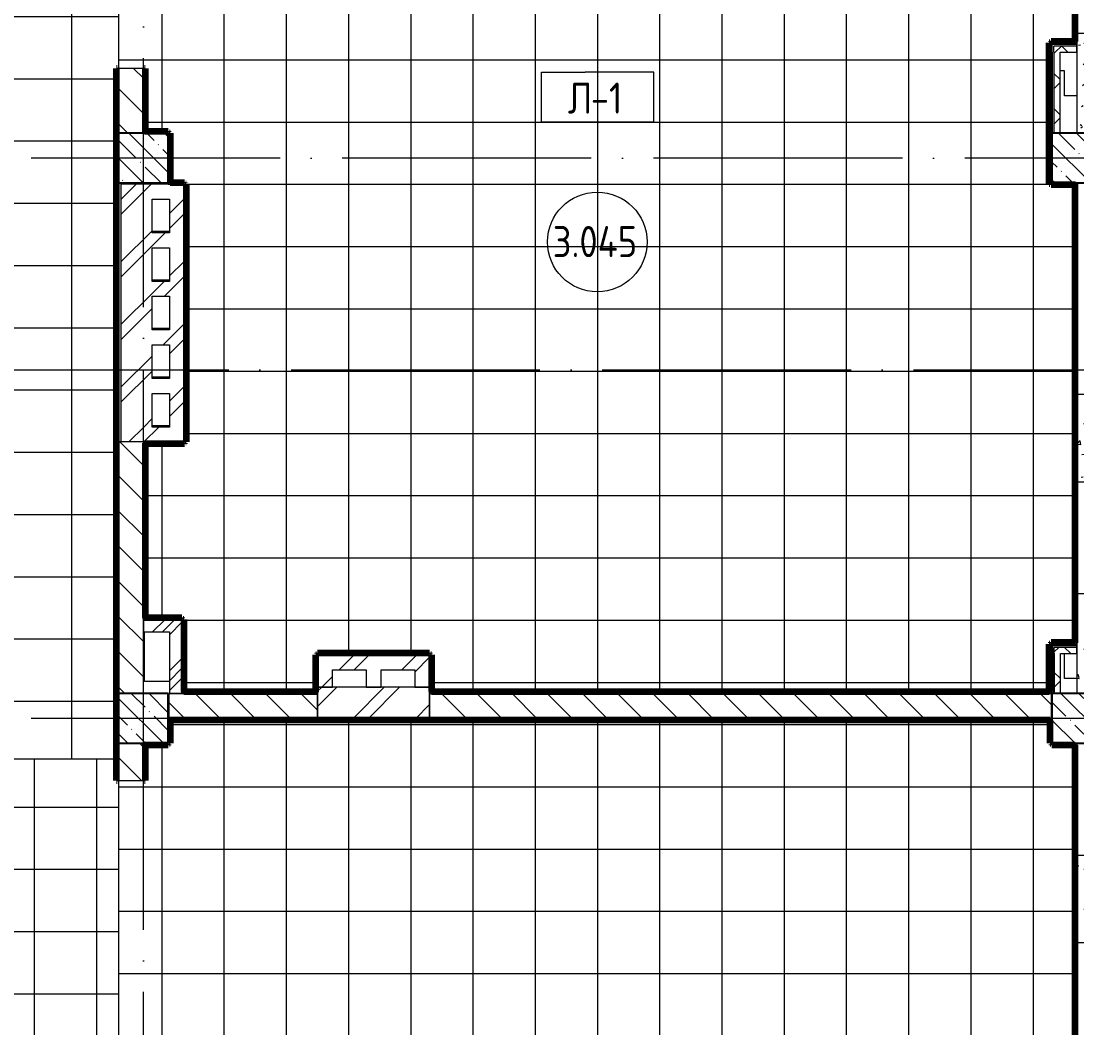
# Model space of a CAD drawing. Header units: millimetres. Extents: x 97 to 215964, y -4577 to 60645.
# Drawn here: x 203066 to 211548, y 10639 to 18725 of the extents above; entities that cross this region are included whole.
import ezdxf

# ---------------------------------------------------------------- set-up
doc = ezdxf.new("R2010")
doc.units = ezdxf.units.MM
doc.linetypes.add('ADSK_Линия сетки', pattern=[2500, 2000, -250, 0, -250])
for name, color, linetype, lineweight in [('A-AREA-____-IDEN', 2, 'Continuous', 20), ('A-FLOR-____-IDEN', 11, 'Continuous', 20), ('A-FLOR-____-OTLN', 192, 'Continuous', 9), ('A-FLOR-____-PATT', 8, 'Continuous', 9), ('A-WALL-____-MCUT', 113, 'Continuous', 9), ('A-WALL-____-PATT', 111, 'Continuous', 9), ('A-WALL-FNSH-MCUT', 113, 'Continuous', 9), ('I-WALL-____-OTLN', 2, 'Continuous', 9), ('S-COLS-____-MCUT', 52, 'Continuous', 9), ('S-COLS-____-OTLN', 52, 'Continuous', 9), ('S-GRID-____-OTLN', 1, 'Continuous', 9)]:
    doc.layers.add(name, color=color, linetype=linetype, lineweight=lineweight)
doc.styles.add('GOST Common', font='GOST_Common.ttf', dxfattribs={"width": 0.9, "height": 250})
pattern_1 = [(135, (0, 0), (-141.42136, -141.42136), [])]
pattern_2 = [(45, (0, 0), (-251.4472, 251.4472), []), (45, (0, 381), (-251.4472, 251.4472), [])]
pattern_3 = [(45, (0, 0), (-224.5064, 224.5064), []), (45, (79.38, 0), (0, 449.0128), []), (45, (-79.38, 0), (0, 449.0128), [])]
pattern_4 = [(50, (0, 0), (364.36793, -31.8783), [38.1, -419.1]), (355, (0, 0), (-70.48585, 382.1133), [30.48, -335.28]), (100.451, (30.36, -2.66), (293.885, 350.2334), [32.38, -356.18]), (46.184, (0, 101.6), (542.1585, -84.0858), [57.15, -628.65]), (96.636, (45.2, 94.6), (474.8049, 494.8554), [48.57, -534.27]), (351.184, (0, 101.6), (474.8102, 494.85), [45.72, -502.92]), (21, (50.8, 76.2), (303.22847, -204.53046), [38.1, -419.1]), (326, (50.8, 76.2), (123.6039, 368.376), [30.48, -335.28]), (71.451, (76.07, 59.16), (426.8341, 163.8427), [32.38, -356.18]), (37.5, (0, 0), (6.17665, 169.11015), [16.764, -314.452, 16.764, -323.596, -336.55]), (37.5, (0, 0), (6.17665, 169.11015), [-671.576, 16.764, -319.786]), (7.5, (0, 0), (133.63888, 200.3615), [16.764, -177.292, 16.764, -306.832, -128.27]), (7.5, (0, 0), (133.63888, 200.3615), [-517.652, 16.764, -111.506]), (327.5, (-113.28, 0), (271.18182, -11.45836), [16.764, -110.236, 16.764, -379.476, -525.78]), (327.5, (-113.28, 0), (271.18182, -11.45836), [-523.24, 16.764, -509.016]), (317.5, (-164.08, 0), (296.2585, 50.85285), [16.764, -148.336, 16.764, -246.38, -373.38]), (317.5, (-164.08, 0), (296.2585, 50.85285), [-428.244, 16.764, -356.616])]
pattern_5 = [(45, (0, 0), (-141.42136, 141.42136), []), (135, (0, 0), (-141.42136, -141.42136), [])]

# ---------------------------------------------------------------- blocks, each defined once
blk = doc.blocks.new('BSC_Колонна _Прямоугольная - 400x400-V94-О_АИ_ПП_8_400_Целиком')
at = {"layer": 'S-COLS-____-OTLN', "lineweight": 5}
h = blk.add_hatch(dxfattribs=at)
h.set_pattern_fill('FP_104', color=256, style=0, pattern_type=2)
h.set_pattern_definition([(135, (-145249.98, -17625), (-142.56192, -142.56192), []), (135, (-145107.42, -17625), (-142.56192, -142.56192), [252.016, -50.403, 3.353, -47.05])])
h.paths.add_polyline_path([(200, -200), (200, 200), (-200, 200), (-200, -200), (127.9, -200)])
at = {"layer": 'S-COLS-____-MCUT', "color": 130, "lineweight": 25}
for p, q in [((200, 200), (-200, 200)), ((-200, 200), (-200, -200)), ((200, -200), (200, 200)), ((-200, -200), (200, -200))]:
    blk.add_line(p, q, dxfattribs=at)
blk = doc.blocks.new('BSC_Колонна _Прямоугольная - 400x400-V95-О_АИ_ПП_8_400_Целиком')
at = {"layer": 'S-COLS-____-OTLN', "lineweight": 5}
h = blk.add_hatch(dxfattribs=at)
h.set_pattern_fill('FP_105', color=256, style=0, pattern_type=2)
h.set_pattern_definition([(135, (-152749.98, -17625), (-142.56192, -142.56192), []), (135, (-152607.42, -17625), (-142.56192, -142.56192), [252.016, -50.403, 3.353, -47.05])])
h.paths.add_polyline_path([(200, -200), (200, 200), (-200, 200), (-200, -200), (174.5, -200)])
at = {"layer": 'S-COLS-____-MCUT', "color": 130, "lineweight": 25}
for p, q in [((200, 200), (-200, 200)), ((-200, 200), (-200, -200)), ((200, -200), (200, 200)), ((-200, -200), (200, -200))]:
    blk.add_line(p, q, dxfattribs=at)
blk = doc.blocks.new('BSC_Колонна _Прямоугольная - 400x400-V96-О_АИ_ПП_8_400_Целиком')
at = {"layer": 'S-COLS-____-OTLN', "lineweight": 5}
h = blk.add_hatch(dxfattribs=at)
h.set_pattern_fill('FP_106', color=256, style=0, pattern_type=2)
h.set_pattern_definition([(135, (-145249.98, -13125), (-142.56192, -142.56192), []), (135, (-145107.42, -13125), (-142.56192, -142.56192), [252.016, -50.403, 3.353, -47.05])])
h.paths.add_polyline_path([(-200, -200), (200, -200), (200, 200), (-200, 200)])
at = {"layer": 'S-COLS-____-MCUT', "color": 130, "lineweight": 25}
for p, q in [((200, 200), (-200, 200)), ((-200, 200), (-200, -200)), ((200, -200), (200, 200)), ((-200, -200), (200, -200))]:
    blk.add_line(p, q, dxfattribs=at)
blk = doc.blocks.new('BSC_Колонна _Прямоугольная - 400x400-V97-О_АИ_ПП_8_400_Целиком')
at = {"layer": 'S-COLS-____-OTLN', "lineweight": 5}
h = blk.add_hatch(dxfattribs=at)
h.set_pattern_fill('FP_107', color=256, style=0, pattern_type=2)
h.set_pattern_definition([(135, (-152749.98, -13125), (-142.56192, -142.56192), []), (135, (-152607.42, -13125), (-142.56192, -142.56192), [252.016, -50.403, 3.353, -47.05])])
h.paths.add_polyline_path([(-200, -200), (200, -200), (200, 200), (-200, 200), (-200, 189.8)])
at = {"layer": 'S-COLS-____-MCUT', "color": 130, "lineweight": 25}
for p, q in [((200, 200), (-200, 200)), ((-200, 200), (-200, -200)), ((200, -200), (200, 200)), ((-200, -200), (200, -200))]:
    blk.add_line(p, q, dxfattribs=at)
blk = doc.blocks.new('0083_СОШ675_АР_R22_rvt-1-О_АИ_ПП_8_400_Целиком')
at = {"layer": 'A-WALL-____-PATT', "lineweight": 5}
h = blk.add_hatch(dxfattribs=at)
h.set_pattern_fill('FP_10', color=10, style=0, pattern_type=2)
h.set_pattern_definition(pattern_1)
h.paths.add_polyline_path([(145250, 17825), (145250, 18345), (145050, 18345), (145050, 17825)])
h.paths.add_polyline_path([(145050, 20845), (145250, 20845), (145250, 20990), (145050, 20990)])
h = blk.add_hatch(dxfattribs=at)
h.set_pattern_fill('FP_69', color=10, style=0, pattern_type=2)
h.set_pattern_definition(pattern_4)
h.paths.add_polyline_path([(152950, 17825), (152950, 18625), (152750, 18625), (152750, 17825), (152950, 17825)])
h = blk.add_hatch(dxfattribs=at)
h.set_pattern_fill('FP_17', color=252, style=0, pattern_type=2)
h.set_pattern_definition(pattern_5)
h.paths.add_polyline_path([(152565, 18475), (152750, 18475), (152750, 18525), (152565, 18525)])
h = blk.add_hatch(dxfattribs=at)
h.set_pattern_fill('FP_17', color=252, style=0, pattern_type=2)
h.set_pattern_definition(pattern_5)
h.paths.add_polyline_path([(152565, 17825), (152615, 17825), (152615, 18475), (152565, 18475), (152565, 18200)])
h = blk.add_hatch(dxfattribs=at)
h.set_pattern_fill('FP_7', color=10, style=0, pattern_type=2)
h.set_pattern_definition(pattern_2)
h.paths.add_polyline_path([(145460, 17295), (145460, 17415), (145070, 17415), (145070, 17295), (145377.9, 17295)])
h = blk.add_hatch(dxfattribs=at)
h.set_pattern_fill('FP_7', color=10, style=0, pattern_type=2)
h.set_pattern_definition(pattern_2)
h.paths.add_polyline_path([(145460, 15345), (145580, 15345), (145580, 17415), (145460, 17415), (145460, 15465)])
h = blk.add_hatch(dxfattribs=at)
h.set_pattern_fill('FP_7', color=10, style=0, pattern_type=2)
h.set_pattern_definition(pattern_2)
h.paths.add_polyline_path([(145070, 15465), (145320, 15465), (145320, 17295), (145070, 17295), (145070, 15757.4)])
h = blk.add_hatch(dxfattribs=at)
h.set_pattern_fill('FP_7', color=10, style=0, pattern_type=2)
h.set_pattern_definition(pattern_2)
h.paths.add_polyline_path([(145460, 16905), (145460, 17025), (145320, 17025), (145320, 16905), (145377.9, 16905)])
h = blk.add_hatch(dxfattribs=at)
h.set_pattern_fill('FP_7', color=10, style=0, pattern_type=2)
h.set_pattern_definition(pattern_2)
h.paths.add_polyline_path([(145460, 16515), (145460, 16635), (145320, 16635), (145320, 16515), (145377.9, 16515)])
h = blk.add_hatch(dxfattribs=at)
h.set_pattern_fill('FP_7', color=10, style=0, pattern_type=2)
h.set_pattern_definition(pattern_2)
h.paths.add_polyline_path([(145460, 16125), (145460, 16245), (145320, 16245), (145320, 16125), (145377.9, 16125)])
h = blk.add_hatch(dxfattribs=at)
h.set_pattern_fill('FP_69', color=10, style=0, pattern_type=2)
h.set_pattern_definition(pattern_4)
h.paths.add_polyline_path([(152750, 13325), (152950, 13325), (152950, 14125), (152750, 14125), (152750, 13803.3)])
h.paths.add_polyline_path([(152950, 15025), (152950, 15725), (152750, 15725), (152750, 15025), (152924.5, 15025)])
h = blk.add_hatch(dxfattribs=at)
h.set_pattern_fill('FP_7', color=10, style=0, pattern_type=2)
h.set_pattern_definition(pattern_2)
h.paths.add_polyline_path([(145460, 15345), (145460, 15465), (145070, 15465), (145070, 15345), (145377.9, 15345)])
h = blk.add_hatch(dxfattribs=at)
h.set_pattern_fill('FP_10', color=10, style=0, pattern_type=2)
h.set_pattern_definition(pattern_1)
h.paths.add_polyline_path([(145250, 13325), (145250, 15345), (145050, 15345), (145050, 13325)])
h = blk.add_hatch(dxfattribs=at)
h.set_pattern_fill('FP_11', color=10, style=0, pattern_type=2)
h.set_pattern_definition(pattern_3)
h.paths.add_polyline_path([(145460, 13820), (145460, 13920), (145250, 13920), (145250, 13820), (145377.9, 13820)])
h = blk.add_hatch(dxfattribs=at)
h.set_pattern_fill('FP_11', color=10, style=0, pattern_type=2)
h.set_pattern_definition(pattern_3)
h.paths.add_polyline_path([(145460, 13325), (145560, 13325), (145560, 13920), (145460, 13920), (145460, 13803.3)])
h = blk.add_hatch(dxfattribs=at)
h.set_pattern_fill('FP_17', color=252, style=0, pattern_type=2)
h.set_pattern_definition(pattern_5)
h.paths.add_polyline_path([(152618, 13645), (152750, 13645), (152750, 13695), (152568, 13695), (152568, 13645), (152610, 13645)])
h = blk.add_hatch(dxfattribs=at)
h.set_pattern_fill('FP_7', color=10, style=0, pattern_type=2)
h.set_pattern_definition(pattern_2)
h.paths.add_polyline_path([(146770, 13375.1), (146770, 13635.1), (146650, 13635.1), (146650, 13375.1)])
h = blk.add_hatch(dxfattribs=at)
h.set_pattern_fill('FP_7', color=10, style=0, pattern_type=2)
h.set_pattern_definition(pattern_2)
h.paths.add_polyline_path([(146950.1, 13515.1), (147430, 13515.1), (147430, 13635.1), (146770, 13635.1), (146770, 13515.1)])
h = blk.add_hatch(dxfattribs=at)
h.set_pattern_fill('FP_7', color=10, style=0, pattern_type=2)
h.set_pattern_definition(pattern_2)
h.paths.add_polyline_path([(147550, 13375.1), (147550, 13635.1), (147430, 13635.1), (147430, 13375.1)])
h = blk.add_hatch(dxfattribs=at)
h.set_pattern_fill('FP_17', color=252, style=0, pattern_type=2)
h.set_pattern_definition(pattern_5)
h.paths.add_polyline_path([(152618, 13325), (152618, 13645), (152568, 13645), (152568, 13325), (152610, 13325)])
h = blk.add_hatch(dxfattribs=at)
h.set_pattern_fill('FP_7', color=10, style=0, pattern_type=2)
h.set_pattern_definition(pattern_2)
h.paths.add_polyline_path([(147160, 13375.1), (147160, 13515.1), (147040, 13515.1), (147040, 13375.1)])
h = blk.add_hatch(dxfattribs=at)
h.set_pattern_fill('FP_10', color=10, style=0, pattern_type=2)
h.set_pattern_definition(pattern_1)
h.paths.add_polyline_path([(146650, 13125), (146650, 13325), (145455, 13325), (145455, 13125), (146635.7, 13125)])
h = blk.add_hatch(dxfattribs=at)
h.set_pattern_fill('FP_7', color=10, style=0, pattern_type=2)
h.set_pattern_definition(pattern_2)
h.paths.add_polyline_path([(147550, 13125.1), (147550, 13375.1), (146650, 13375.1), (146650, 13125.1), (147264.6, 13125.1)])
h = blk.add_hatch(dxfattribs=at)
h.set_pattern_fill('FP_10', color=10, style=0, pattern_type=2)
h.set_pattern_definition(pattern_1)
h.paths.add_polyline_path([(151666.7, 13125), (152545, 13125), (152545, 13325), (147550, 13325), (147550, 13125), (150409, 13125)])
h = blk.add_hatch(dxfattribs=at)
h.set_pattern_fill('FP_10', color=10, style=0, pattern_type=2)
h.set_pattern_definition(pattern_1)
h.paths.add_polyline_path([(145250, 8825), (145250, 10125), (145050, 10125), (145050, 8825)])
h.paths.add_polyline_path([(145250, 12625), (145250, 12925), (145050, 12925), (145050, 12625)])
h = blk.add_hatch(dxfattribs=at)
h.set_pattern_fill('FP_69', color=10, style=0, pattern_type=2)
h.set_pattern_definition(pattern_4)
h.paths.add_polyline_path([(152924.5, 8825), (152950, 8825), (152950, 9625), (152750, 9625), (152750, 8825)])
h.paths.add_polyline_path([(152924.5, 11325), (152950, 11325), (152950, 12025), (152750, 12025), (152750, 11325)])
at = {"layer": 'A-FLOR-____-OTLN', "color": 90}
for p, q in [((152650, 18325.4), (152615, 18325.4)), ((152650, 18125.4), (152650, 18325.4)), ((152750, 18125.4), (152650, 18125.4)), ((145460, 17035), (145320, 17035)), ((145460, 16645), (145320, 16645)), ((145460, 16255), (145320, 16255)), ((145460, 15865), (145320, 15865)), ((145460, 15475), (145320, 15475)), ((145260, 13420), (145260, 13820)), ((152650, 13445), (152650, 13645)), ((147160, 13515), (147430, 13515)), ((145460, 13420), (145260, 13420)), ((152750, 13445), (152650, 13445))]:
    blk.add_line(p, q, dxfattribs=at)
at = {"layer": 'A-WALL-____-MCUT', "color": 50, "lineweight": 13}
for p, q in [((152750, 18625), (152750, 17825)), ((152950, 18625), (152750, 18625)), ((152565, 18475), (152565, 18525)), ((152750, 18525), (152565, 18525)), ((152750, 18475), (152750, 18525)), ((152565, 18475), (152565, 17825)), ((152615, 17825), (152615, 18475)), ((152615, 18475), (152750, 18475)), ((145050, 18345), (145050, 17825)), ((145250, 18345), (145050, 18345)), ((145250, 17825), (145250, 18345)), ((145460, 17415), (145070, 17415)), ((145070, 17415), (145070, 17295)), ((145580, 17415), (145460, 17415)), ((145580, 15345), (145580, 17415)), ((145070, 17295), (145070, 15465)), ((145320, 17295), (145460, 17295)), ((145320, 17025), (145320, 17295)), ((145460, 17295), (145460, 17025)), ((145460, 17025), (145320, 17025)), ((145320, 16905), (145460, 16905)), ((145320, 16635), (145320, 16905)), ((145460, 16905), (145460, 16635)), ((145460, 16635), (145320, 16635)), ((145320, 16515), (145460, 16515)), ((145320, 16245), (145320, 16515)), ((145460, 16515), (145460, 16245)), ((145460, 16245), (145320, 16245)), ((145320, 16125), (145460, 16125)), ((145320, 15855), (145320, 16125)), ((145460, 16125), (145460, 15855)), ((145460, 15855), (145320, 15855)), ((145320, 15735), (145460, 15735)), ((145320, 15465), (145320, 15735)), ((145460, 15735), (145460, 15465)), ((152750, 15725), (152750, 15025)), ((152950, 15725), (152750, 15725)), ((145070, 15465), (145070, 15345)), ((145460, 15465), (145320, 15465)), ((145050, 15345), (145050, 13325)), ((145070, 15345), (145050, 15345)), ((145250, 15345), (145460, 15345)), ((145250, 13325), (145250, 15345)), ((145460, 15345), (145580, 15345)), ((152750, 15025), (152950, 15025)), ((152750, 14125), (152750, 13325)), ((152950, 14125), (152750, 14125)), ((145460, 13920), (145250, 13920)), ((145250, 13920), (145250, 13820)), ((145560, 13920), (145460, 13920)), ((145560, 13325), (145560, 13920)), ((145250, 13820), (145460, 13820)), ((145460, 13820), (145460, 13325)), ((152568, 13645), (152568, 13695)), ((152750, 13695), (152568, 13695)), ((152750, 13645), (152750, 13695)), ((146770, 13635.1), (146650, 13635.1)), ((146650, 13635.1), (146650, 13375.1)), ((147430, 13635.1), (146770, 13635.1)), ((147550, 13635.1), (147430, 13635.1)), ((147550, 13375.1), (147550, 13635.1)), ((152568, 13645), (152568, 13325)), ((152618, 13325), (152618, 13645)), ((152618, 13645), (152750, 13645)), ((146770, 13375.1), (146770, 13515.1)), ((146770, 13515.1), (147040, 13515.1)), ((147040, 13515.1), (147040, 13375.1)), ((147160, 13515.1), (147430, 13515.1)), ((147160, 13375.1), (147160, 13515.1)), ((147430, 13515.1), (147430, 13375.1)), ((146650, 13325), (145455, 13325)), ((145455, 13325), (145455, 13125)), ((145460, 13325), (145560, 13325)), ((146650, 13375.1), (146770, 13375.1)), ((147550, 13375.1), (146650, 13375.1)), ((146650, 13375.1), (146650, 13325)), ((147040, 13375.1), (147160, 13375.1)), ((147430, 13375.1), (147550, 13375.1)), ((147550, 13325), (147550, 13375.1)), ((152545, 13325), (147550, 13325)), ((152545, 13125), (152545, 13325)), ((145455, 13125), (146650, 13125)), ((146650, 13125.1), (147550, 13125.1)), ((147550, 13125), (152545, 13125)), ((145050, 12925), (145050, 12625)), ((145250, 12625), (145250, 12925)), ((145050, 12625), (145250, 12625)), ((152750, 12025), (152750, 11325)), ((152950, 12025), (152750, 12025)), ((152750, 11325), (152950, 11325))]:
    blk.add_line(p, q, dxfattribs=at)
at = {"layer": 'A-WALL-____-MCUT', "color": 10, "lineweight": 5}
for p, q in [((152552.5, 18525), (152552.5, 18537.5)), ((152750, 18537.5), (152552.5, 18537.5)), ((152552.5, 18475), (152552.5, 18525)), ((152552.5, 18475), (152552.5, 17825)), ((145250, 15345), (145070, 15345)), ((152555.5, 13695), (152555.5, 13707.5)), ((152750, 13707.5), (152555.5, 13707.5)), ((152555.5, 13645), (152555.5, 13695)), ((152555.5, 13645), (152555.5, 13325)), ((146650, 13325), (146650, 13125.1)), ((146650, 13125), (146650, 13325)), ((147550, 13325), (147550, 13125)), ((147550, 13125.1), (147550, 13325))]:
    blk.add_line(p, q, dxfattribs=at)
at = {"layer": 'A-WALL-FNSH-MCUT', "color": 90}
for p, q in [((152750, 18550), (152540, 18550)), ((152540, 18550), (152540, 18537.5)), ((152540, 18537.5), (152540, 18525)), ((152540, 18525), (152540, 18475)), ((152750, 18537.5), (152750, 18550)), ((152750, 18525), (152750, 18537.5)), ((152540, 18475), (152540, 17825)), ((152540, 17825), (152550, 17825)), ((152750, 13720), (152543, 13720)), ((152543, 13720), (152543, 13707.5)), ((152543, 13707.5), (152543, 13695)), ((152543, 13695), (152543, 13645)), ((152750, 13707.5), (152750, 13720)), ((152750, 13695), (152750, 13707.5)), ((152543, 13645), (152543, 13325)), ((152543, 13325), (152550, 13325))]:
    blk.add_line(p, q, dxfattribs=at)
at = {"layer": 'I-WALL-____-OTLN', "color": 90}
for p, q in [((152750, 18625), (152750, 21925)), ((152750, 17415), (152750, 17425)), ((152750, 15725), (152750, 17415)), ((152750, 14125), (152750, 15025)), ((152750, 12025), (152750, 12925)), ((152750, 9625), (152750, 11325))]:
    blk.add_line(p, q, dxfattribs=at)
at = {"layer": 'S-COLS-____-OTLN', "color": 90, "lineweight": 9}
for name, p in [('BSC_Колонна _Прямоугольная - 400x400-V94-О_АИ_ПП_8_400_Целиком', (145250, 17625)), ('BSC_Колонна _Прямоугольная - 400x400-V95-О_АИ_ПП_8_400_Целиком', (152750, 17625)), ('BSC_Колонна _Прямоугольная - 400x400-V96-О_АИ_ПП_8_400_Целиком', (145250, 13125)), ('BSC_Колонна _Прямоугольная - 400x400-V97-О_АИ_ПП_8_400_Целиком', (152750, 13125))]:
    blk.add_blockref(name, p, dxfattribs=at)
blk = doc.blocks.new('ADSK_Марка_Перекрытие - Типоразмер_ADSK_Марка-158127-О_АИ_ПП_8_400_Целиком')
at = {"layer": 'A-FLOR-____-IDEN'}
for p, q in [((-4.5, 4), (-1, 4)), ((-4.5, 0), (-4.5, 4)), ((4.5, 4), (-1, 4)), ((4.5, 0), (4.5, 4)), ((4.5, 0), (-4.5, 0)), ((-4.5, 0), (4, 0))]:
    blk.add_line(p, q, dxfattribs=at)
blk = doc.blocks.new('ADSK_Марка_Помещение_ОдноЗначение - Номер-159740-О_АИ_ПП_8_400_Целиком')
at = {"layer": 'A-AREA-____-IDEN'}
blk.add_circle((0, 0), 4, dxfattribs=at)

msp = doc.modelspace()

# ---------------------------------------------------------------- hatches: boundary and pattern name
at = {"layer": 'A-FLOR-____-PATT'}
h = msp.add_hatch(dxfattribs=at)
h.set_pattern_fill('FP_206', color=256, style=0, pattern_type=2)
h.set_pattern_definition([(270, (201472.87, 27262.5), (500, 3e-14), []), (0, (201472.87, 27262.5), (0, 500), [])])
h.paths.add_polyline_path([(203832.865903, 12800.000586), (203832.865903, 18345), (203847.865903, 18345), (203847.865903, 20845), (203832.865903, 20845), (203832.865903, 27299.999414), (203847.865903, 27299.999414), (203847.700658, 29799.999414), (203832.865903, 29799.999414), (203832.865903, 36649.999414), (203847.865903, 36649.999414), (203847.865903, 39149.999414), (203832.865903, 39149.999414), (203832.865903, 42694.998706), (203847.865903, 42694.998706), (203847.865903, 43944.998706), (203832.865903, 43944.998706), (203832.865903, 45324.968424), (199262.887824, 45324.968424), (199262.887824, 39459.99902), (199247.865903, 39459.99902), (199247.887824, 38359.99902), (199262.887824, 38359.99902), (199262.887824, 37555.15091), (199257.887824, 37555.15091), (199257.887824, 37545.151496), (199247.887824, 37545.151496), (199247.865903, 37540.151496), (198019.022324, 37540.151496), (198019.022324, 37535.151496), (197516.753324, 37535.151496), (197516.753324, 37540.151496), (195512.887824, 37540.151496), (195512.887824, 33539.968424), (199247.887824, 33539.968424), (199247.887824, 33534.968424), (199257.887824, 33534.968424), (199257.887824, 33524.968424), (199262.887824, 33524.967838), (199262.887824, 32015.000398), (199047.865903, 32015.000398), (199047.887824, 30515.000398), (199262.887824, 30513.97172), (199262.887824, 28124.296143), (199257.887824, 28124.296143), (199257.887824, 28114.296143), (199247.887824, 28114.296143), (199247.865903, 28109.296143), (195687.865903, 28109.296143), (195687.865903, 27787.500586), (195682.865903, 27787.500586), (195682.865903, 27777.500586), (195672.865903, 27777.500586), (195672.399768, 27772.500586), (195562.888824, 27772.500586), (195562.888824, 27787.5), (195497.866903, 27787.5), (195497.887824, 25674.999986), (195512.888824, 25674.999986), (195512.888824, 25640.000161), (199257.887824, 25640.000161), (199257.887824, 25625.000161), (199262.887824, 25624.986828), (199262.887824, 24992.999575), (199247.865903, 24992.999575), (199247.887824, 23892.999575), (199262.887824, 23892.999575), (199262.887824, 23215.119334), (199247.865903, 23215.119334), (199247.865903, 23154.166194), (199047.865903, 23154.166194), (199047.865903, 22229.166194), (199247.865903, 22229.166194), (199247.887824, 22115.119334), (199262.887824, 22115.119334), (199262.887824, 21113.999393), (199247.865903, 21113.999393), (199247.887824, 20013.999393), (199262.887824, 20013.999393), (199262.887824, 18423.996862), (199247.865903, 18423.996862), (199247.887824, 17323.996862), (199262.887824, 17323.996862), (199262.887824, 13477.20297), (199267.887824, 13477.20297), (199267.887824, 12974.93397), (199262.887824, 12974.93397), (199262.887824, 12800.000586), (201660.280486, 12800.000586)])
h.paths.add_polyline_path([(195497.865903, 36525), (195497.887824, 36525), (195497.865903, 36925)])
h = msp.add_hatch(dxfattribs=at)
h.set_pattern_fill('FP_192', color=256, style=0, pattern_type=2)
h.set_pattern_definition([(0, (207697.87, 17913.87), (0, 500), []), (90, (207697.87, 17913.87), (-500, 3e-14), [])])
h.paths.add_polyline_path([(209206.839678, 13340.004543), (211325.887824, 13340.004543), (211325.887824, 13720.73942), (211330.887824, 13720.73942), (211330.887824, 13730.73942), (211340.887824, 13730.73942), (211340.887824, 13735.73942), (211532.887824, 13735.73942), (211532.887824, 17409.996629), (211340.887824, 17409.996629), (211340.887824, 17419.996629), (211325.887824, 17419.996629), (211325.887824, 18550.000586), (211330.887824, 18550.000586), (211330.887824, 18560.000586), (211340.887824, 18560.000586), (211340.887824, 18565.000586), (211532.865903, 18565.000586), (211532.865903, 21910), (211340.887824, 21910), (211340.887824, 21915), (211330.887824, 21915), (211330.887824, 21925), (211325.887824, 21925), (211325.865903, 22427.72999), (204137.887824, 22427.72999), (204137.887824, 22467.72999), (211325.865903, 22467.72999), (211325.865903, 22502.72999), (204062.700658, 22502.72999), (204062.700658, 22340.000586), (204377.865903, 22340.000586), (204377.865903, 22335.000586), (204387.865903, 22335.000586), (204387.865903, 22325.000586), (204392.865903, 22324.13791), (204392.865903, 20990), (204387.865903, 20990), (204387.865903, 20980), (204377.865903, 20980), (204377.227867, 20975), (204062.865903, 20975), (204062.865903, 20845), (203847.865903, 20845), (203847.887824, 18345), (204062.865903, 18345), (204062.865903, 17840.000586), (204247.865903, 17840.000586), (204248.254748, 17835.000586), (204257.865903, 17835.000586), (204257.865903, 17825.000586), (204262.865903, 17825.000586), (204262.865903, 17430.001172), (204377.887824, 17430.001172), (204377.887824, 17425.001172), (204387.887824, 17425.001172), (204387.887824, 17415.001172), (204392.887824, 17415), (204392.887824, 15344.997215), (204387.887824, 15344.997215), (204387.869322, 15334.997215), (204377.887824, 15334.997215), (204377.633416, 15329.997215), (204062.887824, 15329.997215), (204062.887824, 13934.999414), (204357.887824, 13934.999414), (204358.387824, 13929.999414), (204367.887824, 13929.999414), (204367.887824, 13919.999414), (204372.887824, 13919.999414), (204372.887824, 13340.004543), (205432.865903, 13340.004543), (205433.560082, 13635.11992), (205437.865903, 13635.11992), (205437.865903, 13645.11992), (205447.865903, 13645.11992), (205447.865903, 13650.11992), (206347.865903, 13650.11992), (206347.865903, 13645.11992), (206357.865903, 13645.11992), (206357.865903, 13635.11992), (206362.865903, 13634.187628), (206362.865903, 13340.004543), (206691.319947, 13340.004543)])
h.paths.add_polyline_path([(204377.887824, 15344.997215), (204377.843981, 15345), (204377.869273, 15344.997215)])
h.paths.add_polyline_path([(204247.843981, 17415.001172), (204247.865903, 17415.001172), (204247.843981, 17424.993865)])
h.paths.add_polyline_path([(211347.861456, 17424.996629), (211347.865903, 17425), (211347.865903, 17825), (211340.887824, 17825), (211340.887824, 17424.996629), (211345.516473, 17424.996629)])
h.paths.add_polyline_path([(211547.865903, 17424.996629), (211547.865903, 17424.999414), (211537.99754, 17424.999414)])
h.paths.add_polyline_path([(211347.843981, 21925), (211347.843981, 22325), (211340.865903, 22325), (211340.887824, 21925)])
h = msp.add_hatch(dxfattribs=at)
h.set_pattern_fill('FP_191', color=256, style=0, pattern_type=2)
h.set_pattern_definition([(0, (207697.87, 6575), (0, 500), []), (90, (207697.87, 6575), (-500, 3e-14), [])])
h.paths.add_polyline_path([(204780.386709, 40.000586), (211332.865903, 40.000586), (211332.865903, 225), (211337.865903, 225.753424), (211337.865903, 235.000586), (211347.865903, 235.000586), (211348.676745, 240.000586), (211532.865903, 240.000586), (211532.865903, 3910.000586), (211340.843981, 3910.000586), (211340.843981, 3915.000586), (211330.843981, 3915.000586), (211330.843981, 3925), (211325.843981, 3925), (211325.843981, 4741.090714), (211330.843981, 4741.090714), (211330.843981, 4751.090714), (211340.843981, 4751.090714), (211340.843981, 4756.090714), (211532.865903, 4756.090714), (211532.865903, 6325.000586), (204404.887824, 6325.000586), (204404.887824, 6365.000586), (211532.865903, 6365.000586), (211532.865903, 8410.000586), (211340.843981, 8410.000586), (211340.843981, 8420.000586), (211325.843981, 8420.000586), (211325.843981, 9415.355837), (211330.843981, 9415.355837), (211330.843981, 9425.355837), (211340.843981, 9425.355837), (211340.843981, 9430.355837), (211532.865903, 9430.355837), (211532.865903, 12910.000586), (211347.865903, 12910.000586), (211347.865903, 12915.000586), (211337.865903, 12915.000586), (211337.865903, 12925), (211332.865903, 12925.422544), (211332.865903, 13110.11992), (204262.865903, 13110.11992), (204262.865903, 12925.235296), (204257.865903, 12925), (204257.865903, 12915.235296), (204247.865903, 12915.235296), (204246.811281, 12910.235296), (204062.865903, 12910.235296), (204062.865903, 12625), (203847.865903, 12625), (203847.887824, 10125), (204062.865903, 10125), (204062.865903, 8840.001172), (204377.865903, 8840.001172), (204377.865903, 8835.001172), (204387.865903, 8835.001172), (204387.865903, 8825.001172), (204402.887824, 8825), (204402.887824, 3925), (204387.865903, 3925), (204387.865903, 3915.000586), (204377.865903, 3915.000586), (204377.865903, 3910.000586), (204062.865903, 3910.000586), (204062.865903, 3274.999414), (203847.865903, 3274.999414), (203847.887824, 774.999414), (204062.865903, 773.869278), (204062.865903, 240.000586), (204247.865903, 240.000586), (204247.865903, 235.000586), (204257.865903, 235.000586), (204257.865903, 225.000586), (204262.865903, 225), (204262.865903, 40.000586)])
h.paths.add_polyline_path([(211347.865903, 3925.000586), (211347.865903, 4325), (211340.843981, 4325), (211340.843981, 3925.000586)])
h.paths.add_polyline_path([(211547.865903, 4740), (211547.806705, 4741.090714), (211547.844567, 4740)])
h.paths.add_polyline_path([(211347.865903, 8425.000586), (211347.865903, 8825), (211340.843981, 8825), (211340.843981, 8425.000586), (211347.85569, 8425.000586)])
h = msp.add_hatch(dxfattribs=at)
h.set_pattern_fill('FP_207', color=256, style=0, pattern_type=2)
h.set_pattern_definition([(0, (199672.87, 6412.5), (0, 500), []), (90, (199672.87, 6412.5), (-500, 3e-14), [])])
h.paths.add_polyline_path([(200064.35255, 40.000586), (203447.865903, 40.000586), (203447.865903, 225), (203452.865903, 225.000586), (203452.865903, 235.000586), (203462.865903, 235.000586), (203462.865903, 240.000586), (203832.865903, 240.000586), (203832.865903, 774.999414), (203847.865903, 774.999414), (203847.865903, 3274.999414), (203832.865903, 3274.999414), (203832.865903, 10125), (203847.865903, 10125), (203847.865903, 12625), (203832.865903, 12625), (203832.865903, 12800), (199257.887824, 12800), (199257.887824, 12790.000586), (199247.887824, 12790.000586), (199247.887824, 12785.000586), (195737.887825, 12785.000586), (195737.887825, 12470.000607), (195732.887825, 12470.000607), (195732.887218, 12460.000607), (195722.887825, 12460.000607), (195722.173539, 12455.000607), (195512.887824, 12455.000607), (195512.887824, 11925), (195497.865903, 11924.225435), (195497.887824, 10825), (195512.887824, 10825), (195512.887824, 10440.001172), (199247.887824, 10440.001172), (199247.887824, 10435.001172), (199257.887824, 10435.001172), (199257.887824, 10425.001172), (199262.887824, 10424.940931), (199262.887824, 8749.999414), (199247.865903, 8749.999414), (199247.865903, 8714.999414), (199047.865903, 8714.999414), (199047.887824, 7109.999414), (199262.887824, 7110.001172), (199262.887824, 240.000586), (199652.865903, 240.000586), (199652.865903, 235.000586), (199662.865903, 235.000586), (199662.865903, 225.000586), (199667.865903, 224.615949), (199667.865903, 40.000586), (200007.387824, 40.000586)])
at = {"layer": 'A-WALL-____-PATT'}
h = msp.add_hatch(color=7, dxfattribs=at)
h.paths.add_polyline_path([(203847.865903, 12800.000586), (203847.865903, 18345), (203837.865903, 18345), (203837.865903, 12800.000586)])
h.paths.add_polyline_path([(203847.865903, 20845), (203847.865903, 26724.296143), (203837.865903, 26724.296143), (203837.865903, 20845)])
h = msp.add_hatch(color=7, dxfattribs=at)
h.paths.add_polyline_path([(204057.865903, 17835.000586), (204057.865903, 18345), (204047.865903, 18345), (204047.865903, 17835.000586)])
h.paths.add_polyline_path([(204057.865903, 20845), (204057.865903, 20990), (204047.865903, 20990), (204047.865903, 20845)])
for points in [[(211547.865903, 18560.000586), (211547.865903, 18624.999414), (211537.865903, 18624.999414), (211537.865903, 18560.000586)], [(211340.887824, 17419.996629), (211340.887824, 18560.000586), (211330.887824, 18560.000586), (211330.887824, 17419.996629)], [(211340.887824, 18550.000586), (211547.865903, 18550.000586), (211547.865903, 18560.000586), (211340.887824, 18560.000586)], [(204247.865903, 17825.000586), (204247.865903, 17835.000586), (204047.865903, 17835.000586), (204047.865903, 17825.000586), (204175.800216, 17825.000586)], [(204247.865903, 17415.001172), (204257.865903, 17415.001172), (204257.865903, 17835.000586), (204247.865903, 17835.000586), (204247.865903, 17425)], [(204377.887824, 17415.001172), (204377.887824, 17425.001172), (204257.865903, 17425.001172), (204257.865903, 17415.001172)], [(204377.887824, 15344.997215), (204387.887824, 15344.997215), (204387.887824, 17425.001172), (204377.887824, 17425.001172), (204377.887824, 15757.377341)], [(211537.887824, 17414.996629), (211537.887824, 17424.996629), (211340.887824, 17424.996629), (211340.887824, 17414.996629)], [(204047.887824, 15334.997215), (204387.887824, 15334.997215), (204387.887824, 15344.997215), (204047.887824, 15344.997215)], [(204057.887824, 13919.999414), (204057.887824, 15334.997215), (204047.887824, 15334.997215), (204047.887824, 13919.999414)], [(204357.887824, 13919.999414), (204367.887824, 13919.999414), (204367.887824, 13929.999414), (204057.887824, 13929.999414), (204057.887824, 13919.999414), (204175.800216, 13919.999414)], [(204367.887824, 13335.004543), (204367.887824, 13919.999414), (204357.887824, 13919.999414), (204358.387824, 13335.004543)], [(211340.887824, 13335.004543), (211340.887824, 13730.73942), (211330.887824, 13730.73942), (211330.887824, 13335.004543)], [(211340.887824, 13720.73942), (211537.887824, 13720.73942), (211537.887824, 13730.73942), (211340.887824, 13730.73942)], [(205447.865903, 13335.004543), (205447.865903, 13645.11992), (205437.865903, 13645.11992), (205437.865903, 13335.004543)], [(206347.865903, 13635.11992), (206357.865903, 13635.11992), (206357.865903, 13645.11992), (205447.865903, 13645.11992), (205447.865903, 13635.11992), (206062.44911, 13635.11992)], [(206357.865903, 13335.004543), (206357.865903, 13635.11992), (206347.865903, 13635.11992), (206347.865903, 13335.004543)], [(204358.387824, 13325.004543), (205447.865903, 13325.004543), (205447.865903, 13335.004543), (204358.387824, 13335.004543)], [(211093.488571, 13325.004543), (211340.887824, 13325.004543), (211340.887824, 13335.004543), (206347.865903, 13335.004543), (206347.865903, 13325.004543), (210464.599544, 13325.004543)], [(211337.865903, 13115.11992), (211337.865903, 13125.11992), (204247.865903, 13125.11992), (204247.865903, 13115.11992), (211093.488571, 13115.11992)], [(204257.865903, 12915.235296), (204257.865903, 13115.11992), (204247.865903, 13115.11992), (204247.865903, 12915.235296)], [(211337.865903, 12915.000586), (211347.865903, 12915.000586), (211347.865903, 13125.11992), (211337.865903, 13125.11992), (211337.865903, 12925)], [(204057.865903, 12915.235296), (204247.865903, 12915.235296), (204247.865903, 12925), (204047.865903, 12925), (204047.865903, 12915.235296)], [(211537.865903, 12915.000586), (211537.865903, 12925), (211347.865903, 12925), (211347.865903, 12915.000586)]]:
    msp.add_hatch(color=7, dxfattribs=at).paths.add_polyline_path(points)
h = msp.add_hatch(color=7, dxfattribs=at)
h.paths.add_polyline_path([(211537.887824, 13720.73942), (211547.887824, 13720.73942), (211547.887824, 14124.999414), (211537.887824, 14124.999414), (211537.887824, 13730.73942)])
h.paths.add_polyline_path([(211547.887824, 15024.999414), (211547.887824, 15724.999414), (211537.887824, 15724.999414), (211537.887824, 15024.999414)])
h = msp.add_hatch(color=7, dxfattribs=at)
h.paths.add_polyline_path([(204047.865903, 8825.000586), (204057.865903, 8825.000586), (204057.865903, 10125), (204047.865903, 10125), (204047.865903, 9895.192261)])
h.paths.add_polyline_path([(204057.865903, 12625), (204057.865903, 12915.235296), (204047.865903, 12915.235296), (204047.865903, 12625)])
h = msp.add_hatch(color=7, dxfattribs=at)
h.paths.add_polyline_path([(203847.865903, 235.000586), (203847.865903, 774.999414), (203837.865903, 774.999414), (203837.865903, 235.000586)])
h.paths.add_polyline_path([(203847.865903, 3274.999414), (203847.865903, 10125), (203837.865903, 10125), (203837.865903, 3274.999414)])
h.paths.add_polyline_path([(203837.865903, 12625), (203847.865903, 12625), (203847.865903, 12800.000586), (203837.865903, 12800.000586)])
h = msp.add_hatch(color=7, dxfattribs=at)
h.paths.add_polyline_path([(211547.865903, 9425.355837), (211547.865903, 9624.999414), (211537.865903, 9624.999414), (211537.865903, 9425.355837)])
h.paths.add_polyline_path([(211547.865903, 11324.999414), (211547.865903, 12024.999414), (211537.865903, 12024.999414), (211537.865903, 11324.999414)])

# ---------------------------------------------------------------- linework, layer by layer
at = {"layer": 'A-FLOR-____-OTLN'}
for p, q in [((203847.865903, 20845), (203847.865903, 18345)), ((199262.887824, 12800), (203832.865903, 12800)), ((203847.865903, 12625), (203847.865903, 10125))]:
    msp.add_line(p, q, dxfattribs=at)
at = {"layer": 'A-WALL-____-MCUT', "color": 7}
for p, q in [((211547.865903, 18624.999414), (211537.865903, 18624.999414)), ((211537.865903, 18624.999414), (211537.865903, 18560.000586)), ((211547.865903, 18550.000586), (211547.865903, 18624.999414)), ((211330.887824, 18560.000586), (211330.887824, 17419.996629)), ((211537.865903, 18560.000586), (211330.887824, 18560.000586)), ((211340.887824, 17424.996629), (211340.887824, 18550.000586)), ((211340.887824, 18550.000586), (211547.865903, 18550.000586)), ((203837.865903, 18345), (203837.865903, 12625)), ((203847.865903, 18345), (203837.865903, 18345)), ((203847.865903, 17825), (203847.865903, 18345)), ((204057.865903, 18345), (204047.865903, 18345)), ((204047.865903, 18345), (204047.865903, 17825.000586)), ((204057.865903, 17835.000586), (204057.865903, 18345)), ((204257.865903, 17835.000586), (204057.865903, 17835.000586)), ((204257.865903, 17425.001172), (204257.865903, 17835.000586)), ((203847.865903, 13325), (203847.865903, 17425)), ((204247.865903, 17425), (204247.865903, 17415.001172)), ((204247.865903, 17415.001172), (204377.887824, 17415.001172)), ((204387.887824, 17425.001172), (204257.865903, 17425.001172)), ((204377.887824, 17415.001172), (204377.887824, 15344.997215)), ((204387.887824, 15334.997215), (204387.887824, 17425.001172)), ((211330.887824, 17419.996629), (211340.887824, 17419.996629)), ((211347.865903, 17424.996629), (211340.887824, 17424.996629)), ((211340.887824, 17419.996629), (211340.887824, 17414.996629)), ((211340.887824, 17414.996629), (211537.887824, 17414.996629)), ((211537.887824, 17414.996629), (211537.887824, 17424.996629)), ((211537.887824, 15724.999414), (211537.887824, 15024.999414)), ((211547.887824, 15724.999414), (211537.887824, 15724.999414)), ((211547.887824, 15024.999414), (211547.887824, 15724.999414)), ((204377.887824, 15344.997215), (204047.887824, 15344.997215)), ((204047.887824, 15344.997215), (204047.887824, 13919.999414)), ((204057.887824, 15334.997215), (204387.887824, 15334.997215)), ((204057.887824, 13929.999414), (204057.887824, 15334.997215)), ((211537.887824, 15024.999414), (211547.887824, 15024.999414)), ((211537.887824, 14124.999414), (211537.887824, 13730.73942)), ((211547.887824, 14124.999414), (211537.887824, 14124.999414)), ((211547.887824, 13720.73942), (211547.887824, 14124.999414)), ((204047.887824, 13919.999414), (204357.887824, 13919.999414)), ((204367.887824, 13929.999414), (204057.887824, 13929.999414)), ((204357.887824, 13919.999414), (204357.887824, 13335.004543)), ((204367.887824, 13335.004543), (204367.887824, 13929.999414)), ((211330.887824, 13730.73942), (211330.887824, 13335.004543)), ((211537.887824, 13730.73942), (211330.887824, 13730.73942)), ((211340.887824, 13325.004543), (211340.887824, 13720.73942)), ((211340.887824, 13720.73942), (211547.887824, 13720.73942)), ((205437.865903, 13645.11992), (205437.865903, 13335.004543)), ((206357.865903, 13645.11992), (205437.865903, 13645.11992)), ((205447.865903, 13325.004543), (205447.865903, 13635.11992)), ((205447.865903, 13635.11992), (206347.865903, 13635.11992)), ((206347.865903, 13635.11992), (206347.865903, 13325.004543)), ((206357.865903, 13335.004543), (206357.865903, 13645.11992)), ((204357.887824, 13335.004543), (204358.387824, 13335.004543)), ((204358.387824, 13335.004543), (204358.387824, 13325.004543)), ((204358.387824, 13325.004543), (205447.865903, 13325.004543)), ((205437.865903, 13335.004543), (204367.887824, 13335.004543)), ((206347.865903, 13325.004543), (211340.887824, 13325.004543)), ((211330.887824, 13335.004543), (206357.865903, 13335.004543)), ((211347.865903, 13125.11992), (204247.865903, 13125.11992)), ((204247.865903, 13115.11992), (211337.865903, 13115.11992)), ((204257.865903, 12915.235296), (204257.865903, 13115.11992)), ((211337.865903, 13125.11992), (211337.865903, 12915.000586)), ((203847.865903, 12625), (203847.865903, 12925)), ((204047.865903, 12925), (204047.865903, 12625)), ((204057.865903, 12915.235296), (204257.865903, 12915.235296)), ((204057.865903, 12625), (204057.865903, 12915.235296)), ((211337.865903, 12915.000586), (211537.865903, 12915.000586)), ((211537.865903, 12915.000586), (211537.865903, 12925)), ((203837.865903, 12625), (203847.865903, 12625)), ((204047.865903, 12625), (204057.865903, 12625)), ((211537.865903, 12024.999414), (211537.865903, 11324.999414)), ((211547.865903, 12024.999414), (211537.865903, 12024.999414)), ((211547.865903, 11324.999414), (211547.865903, 12024.999414)), ((211537.865903, 11324.999414), (211547.865903, 11324.999414))]:
    msp.add_line(p, q, dxfattribs=at)
at = {"layer": 'I-WALL-____-OTLN', "color": 5, "lineweight": 90}
for p, q in [((211532.865903, 18560.000586), (211532.865903, 21915)), ((211325.887824, 17419.996629), (211325.887824, 18550.000586)), ((211330.887824, 18550.000586), (211325.887824, 18550.000586)), ((211340.887824, 18565.000586), (211537.865903, 18565.000586)), ((211340.887824, 18565.000586), (211340.887824, 18560.000586)), ((203832.865903, 12625), (203832.865903, 18345)), ((203837.865903, 18345), (203832.865903, 18345)), ((204062.865903, 18345), (204057.865903, 18345)), ((204062.865903, 18345), (204062.865903, 17835.000586)), ((204057.865903, 17840.000586), (204247.865903, 17840.000586)), ((204247.865903, 17835.000586), (204247.865903, 17840.000586)), ((204262.865903, 17825.000586), (204257.865903, 17825.000586)), ((204262.865903, 17825.000586), (204262.865903, 17430.001172)), ((204262.865903, 17430.001172), (204377.887824, 17430.001172)), ((204377.887824, 17425.001172), (204377.887824, 17430.001172)), ((204392.887824, 17415.001172), (204387.887824, 17415.001172)), ((204392.887824, 17415.001172), (204392.887824, 15344.997215)), ((211325.887824, 17419.996629), (211330.887824, 17419.996629)), ((211340.887824, 17414.996629), (211340.887824, 17409.996629)), ((211537.887824, 17409.996629), (211340.887824, 17409.996629)), ((211532.887824, 13730.73942), (211532.887824, 17415.123533)), ((204377.887824, 15329.997215), (204057.887824, 15329.997215)), ((204062.887824, 15335.153465), (204062.887824, 13929.999414)), ((204377.887824, 15329.997215), (204377.887824, 15334.997215)), ((204387.887824, 15344.997215), (204392.887824, 15344.997215)), ((204057.852237, 13934.999414), (204357.887824, 13934.999414)), ((204357.887824, 13929.999414), (204357.887824, 13934.999414)), ((204372.887824, 13919.999414), (204367.887824, 13919.999414)), ((204372.887824, 13919.999414), (204372.887824, 13340.004543)), ((211325.887824, 13340.004543), (211325.887824, 13720.73942)), ((211330.887824, 13720.73942), (211325.887824, 13720.73942)), ((211340.887824, 13735.73942), (211538.014644, 13735.73942)), ((211340.887824, 13735.73942), (211340.887824, 13730.73942)), ((205432.865903, 13334.958224), (205432.865903, 13635.11992)), ((205437.865903, 13635.11992), (205432.865903, 13635.11992)), ((205447.865903, 13650.11992), (206347.865903, 13650.11992)), ((205447.865903, 13650.11992), (205447.865903, 13645.11992)), ((206347.865903, 13645.11992), (206347.865903, 13650.11992)), ((206362.865903, 13635.11992), (206357.865903, 13635.11992)), ((206362.865903, 13635.11992), (206362.865903, 13340.004543)), ((204372.887824, 13340.004543), (205437.865903, 13340.004543)), ((206362.865903, 13340.004543), (211325.887824, 13340.004543)), ((211332.865903, 13110.11992), (204257.865903, 13110.11992)), ((204262.865903, 13115.126982), (204262.865903, 12925.235296)), ((211332.865903, 12925.000586), (211332.865903, 13110.11992)), ((204247.865903, 12910.235296), (204057.865903, 12910.235296)), ((204062.865903, 12915.235296), (204062.865903, 12625)), ((204247.865903, 12910.235296), (204247.865903, 12915.235296)), ((204257.865903, 12925.235296), (204262.865903, 12925.235296)), ((211332.865903, 12925.000586), (211337.865903, 12925.000586)), ((211347.865903, 12915.000586), (211347.865903, 12910.000586)), ((211532.865903, 12910.000586), (211347.865903, 12910.000586)), ((211532.865903, 9425.355837), (211532.865903, 12910.000586)), ((203832.865903, 12625), (203837.865903, 12625)), ((204057.865903, 12625), (204062.865903, 12625))]:
    msp.add_line(p, q, dxfattribs=at)
at = {"layer": 'I-WALL-____-OTLN'}
for p, q in [((211537.865903, 18624.999414), (211537.865903, 21915)), ((211547.865903, 21925), (211547.865903, 18624.999414)), ((211537.887824, 15724.999414), (211537.887824, 17414.996629)), ((211547.887824, 17424.996629), (211547.887824, 15724.999414)), ((211537.887824, 14124.999414), (211537.887824, 15024.999414)), ((211547.887824, 15024.999414), (211547.887824, 14124.999414)), ((211537.865903, 12024.999414), (211537.865903, 12915.000586)), ((211547.865903, 12925), (211547.865903, 12024.999414)), ((211537.865903, 9624.999414), (211537.865903, 11324.999414)), ((211547.865903, 11324.999414), (211547.865903, 9624.999414))]:
    msp.add_line(p, q, dxfattribs=at)
at = {"layer": 'S-GRID-____-OTLN', "linetype": 'ADSK_Линия сетки'}
for p, q in [((204047.888824, -3572.657751), (204047.888824, 60644.999414)), ((215146.441901, 17625.060253), (158117.887824, 17625.060253)), ((55228.336609, 15925.000586), (215146.441901, 15925.000586)), ((215146.441901, 13125.11992), (158117.887824, 13125.11992))]:
    msp.add_line(p, q, dxfattribs=at)

# ---------------------------------------------------------------- block references
at = {"color": 250, "lineweight": 5}
msp.add_blockref('0083_СОШ675_АР_R22_rvt-1-О_АИ_ПП_8_400_Целиком', (58797.887824, 0), dxfattribs=at)
at = {"layer": 'A-AREA-____-IDEN', "xscale": 99.99999999999993, "yscale": 99.99999999999993, "zscale": 99.99999999999993}
msp.add_blockref('ADSK_Марка_Помещение_ОдноЗначение - Номер-159740-О_АИ_ПП_8_400_Целиком', (207694.67646, 16951.583553), dxfattribs=at)
at = {"layer": 'A-FLOR-____-IDEN', "xscale": 99.99999999999993, "yscale": 99.99999999999993, "zscale": 99.99999999999993}
msp.add_blockref('ADSK_Марка_Перекрытие - Типоразмер_ADSK_Марка-158127-О_АИ_ПП_8_400_Целиком', (207697.865903, 17913.866974), dxfattribs=at)

# ---------------------------------------------------------------- texts
at = {"layer": 'A-AREA-____-IDEN', "lineweight": 9, "insert": (207336.469203, 17079.308624), "char_height": 250, "width": 880.252875, "attachment_point": 1, "style": 'GOST Common'}
msp.add_mtext('3.045', dxfattribs=at)
at = {"layer": 'A-FLOR-____-IDEN', "lineweight": 9, "char_height": 250, "attachment_point": 1, "style": 'GOST Common'}
for s, insert, width in [('\\fGOST Common|b0|i0|c204|p34|;\\W.9;Л', (207458.185057, 18231.704548), 223.6708125), ('-1', (207642.731932, 18231.704548), 331.898625)]:
    msp.add_mtext(s, dxfattribs=dict(at, insert=insert, width=width))

doc.saveas('drawing.dxf')
